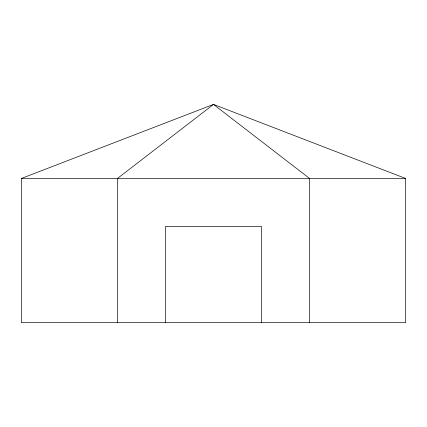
<?xml version="1.0" encoding="UTF-8"?>
<svg xmlns="http://www.w3.org/2000/svg" width="427" height="427" viewBox="0 0 427 427"><rect width="100%" height="100%" fill="white"/><g stroke="black" fill="none" stroke-linecap="round" stroke-linejoin="round"><path stroke-width="0.64" d="M21.35 178.475L213.5 104.412L405.65 178.475L405.65 322.588L21.35 322.588L21.35 178.475L405.65 178.475M309.575 322.588L309.575 178.475L213.5 104.412L117.425 178.475L117.425 322.588M261.537 322.588L261.537 226.513L165.462 226.513L165.462 322.588"/></g></svg>
